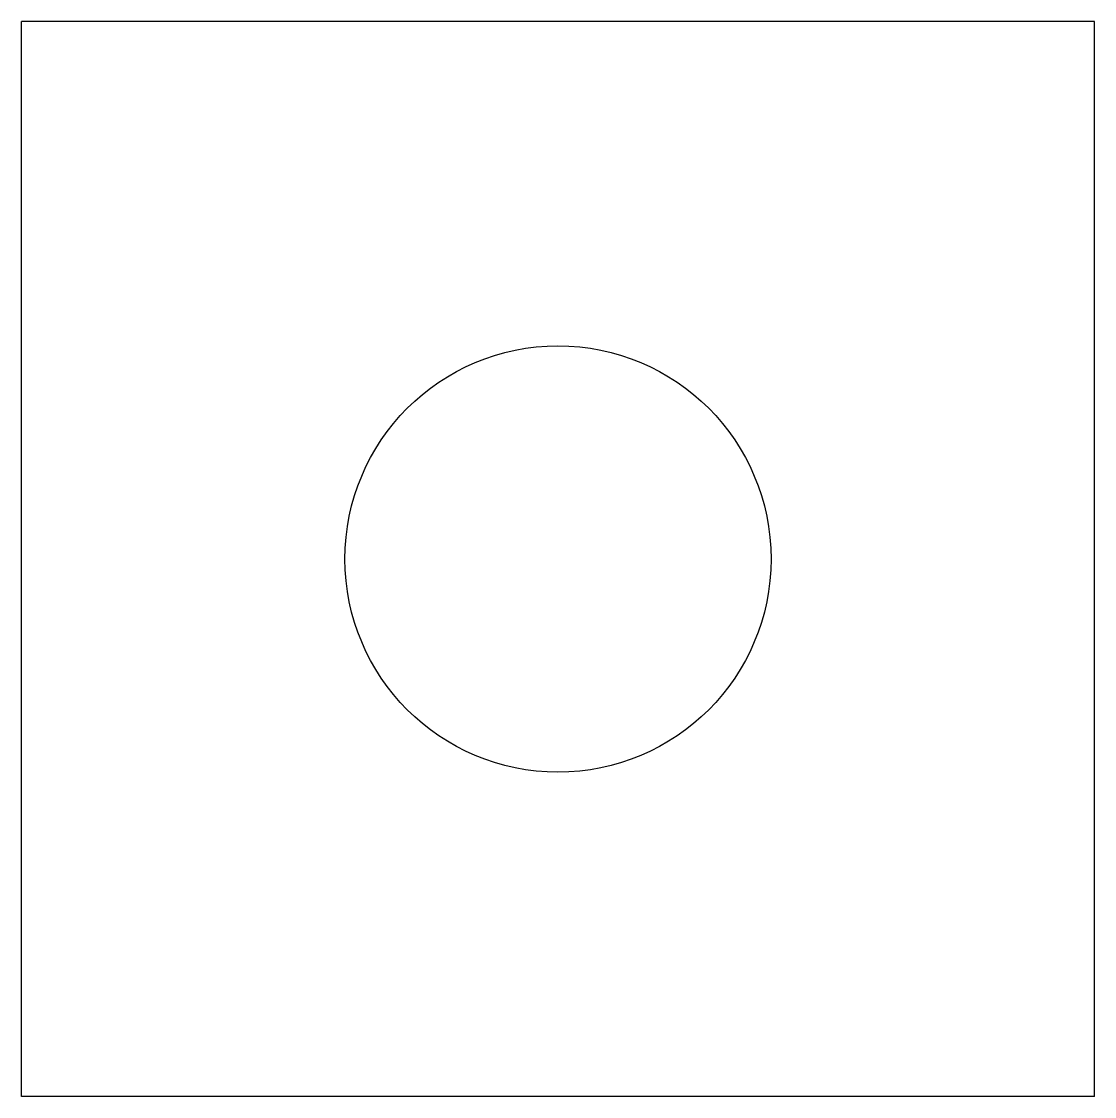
# Model space of a CAD drawing. Header units: millimetres. Extents: x 0 to 29, y 0 to 29.
import ezdxf

# ---------------------------------------------------------------- set-up
doc = ezdxf.new("R2010")
doc.units = ezdxf.units.MM
for name, color, linetype in [('SECTION_Z0p010', 7, 'CONTINUOUS'), ('SECTION_Z2p000', 7, 'CONTINUOUS'), ('SECTION_Z3p990', 7, 'CONTINUOUS')]:
    doc.layers.add(name, color=color, linetype=linetype)

msp = doc.modelspace()

# ---------------------------------------------------------------- linework, layer by layer
at = {"layer": 'SECTION_Z0p010'}
for p, q in [((0, 0, 0.01), (0, 28.9936, 0.01)), ((28.956, 28.9936, 0.01), (0, 28.9936, 0.01)), ((28.956, 0, 0.01), (28.956, 28.9936, 0.01)), ((28.956, 0, 0.01), (0, 0, 0.01))]:
    msp.add_line(p, q, dxfattribs=at)
msp.add_circle((14.478, 14.4968, 0.01), 5.75, dxfattribs=at)
at = {"layer": 'SECTION_Z2p000'}
for p, q in [((0, 0, 2), (0, 28.9936, 2)), ((28.956, 28.9936, 2), (0, 28.9936, 2)), ((28.956, 0, 2), (28.956, 28.9936, 2)), ((28.956, 0, 2), (0, 0, 2))]:
    msp.add_line(p, q, dxfattribs=at)
msp.add_circle((14.478, 14.4968, 2), 5.75, dxfattribs=at)
at = {"layer": 'SECTION_Z3p990'}
for p, q in [((0, 0, 3.99), (0, 28.9936, 3.99)), ((28.956, 28.9936, 3.99), (0, 28.9936, 3.99)), ((28.956, 0, 3.99), (28.956, 28.9936, 3.99)), ((28.956, 0, 3.99), (0, 0, 3.99))]:
    msp.add_line(p, q, dxfattribs=at)
msp.add_circle((14.478, 14.4968, 3.99), 5.75, dxfattribs=at)

doc.saveas('drawing.dxf')
